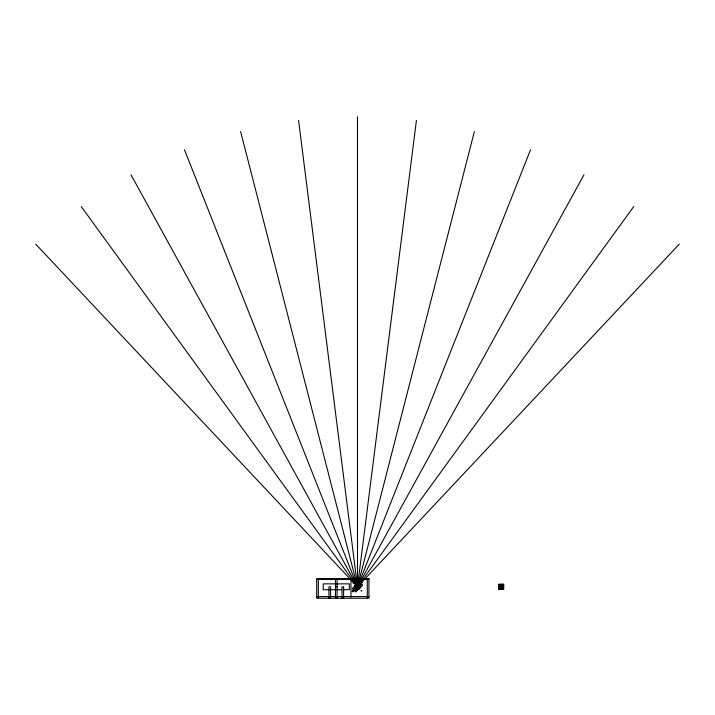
<?xml version="1.0" encoding="UTF-8"?>
<svg xmlns="http://www.w3.org/2000/svg" width="715" height="715" viewBox="0 0 715 715"><rect width="100%" height="100%" fill="white"/><g stroke="black" fill="none" stroke-linecap="round" stroke-linejoin="round"><path stroke-width="1.07" d="M35.75 244.173L357.5 586.8L416.407 120.486M81.233 206.546L357.5 586.8L474.385 131.542M131.068 174.916L357.5 586.8L530.521 149.784M184.479 149.784L357.5 586.8L583.932 174.916M240.615 131.542L357.5 586.8L633.767 206.546M357.044 586.345L357.545 587.435L358.09 586.55L357.08 586.318L357.893 586.291M298.593 120.486L357.5 586.8L679.25 244.173M352.173 591.546L362.246 581.474M352.459 591.832L362.541 581.76M500.858 586.354C499.794 588.105 503.146 586.55 500.786 586.416M316.7 579.454L368.922 579.454M335.469 586.8L337.096 586.8M341.725 589.732L323.225 589.732L323.225 583.869L349.34 583.86L349.34 589.732L343.897 589.732M316.7 596.587L368.922 596.587M360.101 583.628L359.52 583.047L353.746 588.82L354.327 589.392M358.367 584.2L358.939 584.781M359.52 585.353L360.101 585.934M354.899 587.659L355.48 588.239M356.061 588.82L356.633 589.392M367.296 579.454L367.296 598.223M357.5 116.777L357.5 586.8M350.976 579.454L350.976 597.114M343.629 598.223L343.629 586.8L341.993 586.8L341.993 598.223M337.096 579.454L337.096 598.223M335.469 579.454L335.469 598.223M330.571 598.223L330.571 586.8L328.936 586.8L328.936 598.223M318.336 579.454L318.336 598.223M359.868 587.435A2.449 2.449 0 0 1 357.822 589.223M355.132 587.435A2.449 2.449 0 0 1 357.178 584.37M501.617 584.933A1.931 1.931 0 0 1 501.617 588.659M500.616 588.659A1.931 1.931 0 0 1 500.616 584.933M360.324 586.613A2.824 2.824 0 0 1 357.134 589.598M354.676 586.613A2.824 2.824 0 0 1 357.134 583.994M353.13 582.788L353.898 582.841L353.13 582.788M353.13 590.76L353.898 590.804L353.139 590.733M355.507 586.774L356.231 586.818L355.507 586.747M357.134 588.409L357.866 588.454L357.134 588.382M357.134 585.138L357.866 585.192L357.134 585.138M358.769 586.774L359.493 586.845L358.769 586.747M361.102 582.788L361.87 582.841L361.102 582.788M361.102 590.76L361.862 590.831L361.102 590.733M499.597 587.927L500.33 587.971L499.597 587.927M499.597 585.621L500.33 585.665L499.597 585.594M500.473 586.756C502.225 588.767 501.59 584.513 500.482 586.711M501.903 585.621L502.636 585.692L501.912 585.594M501.903 587.927L502.636 587.971L501.903 587.927M498.811 584.673L499.285 584.87L498.838 584.611M498.811 588.785L499.285 588.981L498.838 588.722M502.922 584.673L503.396 584.87L502.949 584.611M502.922 588.785L503.423 588.919L502.949 588.722M359.234 581.608L352.307 588.525L355.766 591.993L362.693 585.067L359.234 581.608M360.673 584.2L354.899 589.973L355.48 590.545L361.254 584.781L360.673 584.2M368.922 578.641L316.7 578.641L316.7 598.223L368.922 598.223L368.922 578.641M503.709 584.2L498.525 584.2L498.525 589.392L503.709 589.392L503.709 584.2M499.892 588.919A2.449 2.449 0 0 0 503.566 586.8A2.449 2.449 0 0 0 499.892 584.673A2.449 2.449 0 0 0 499.892 588.919"/></g></svg>
